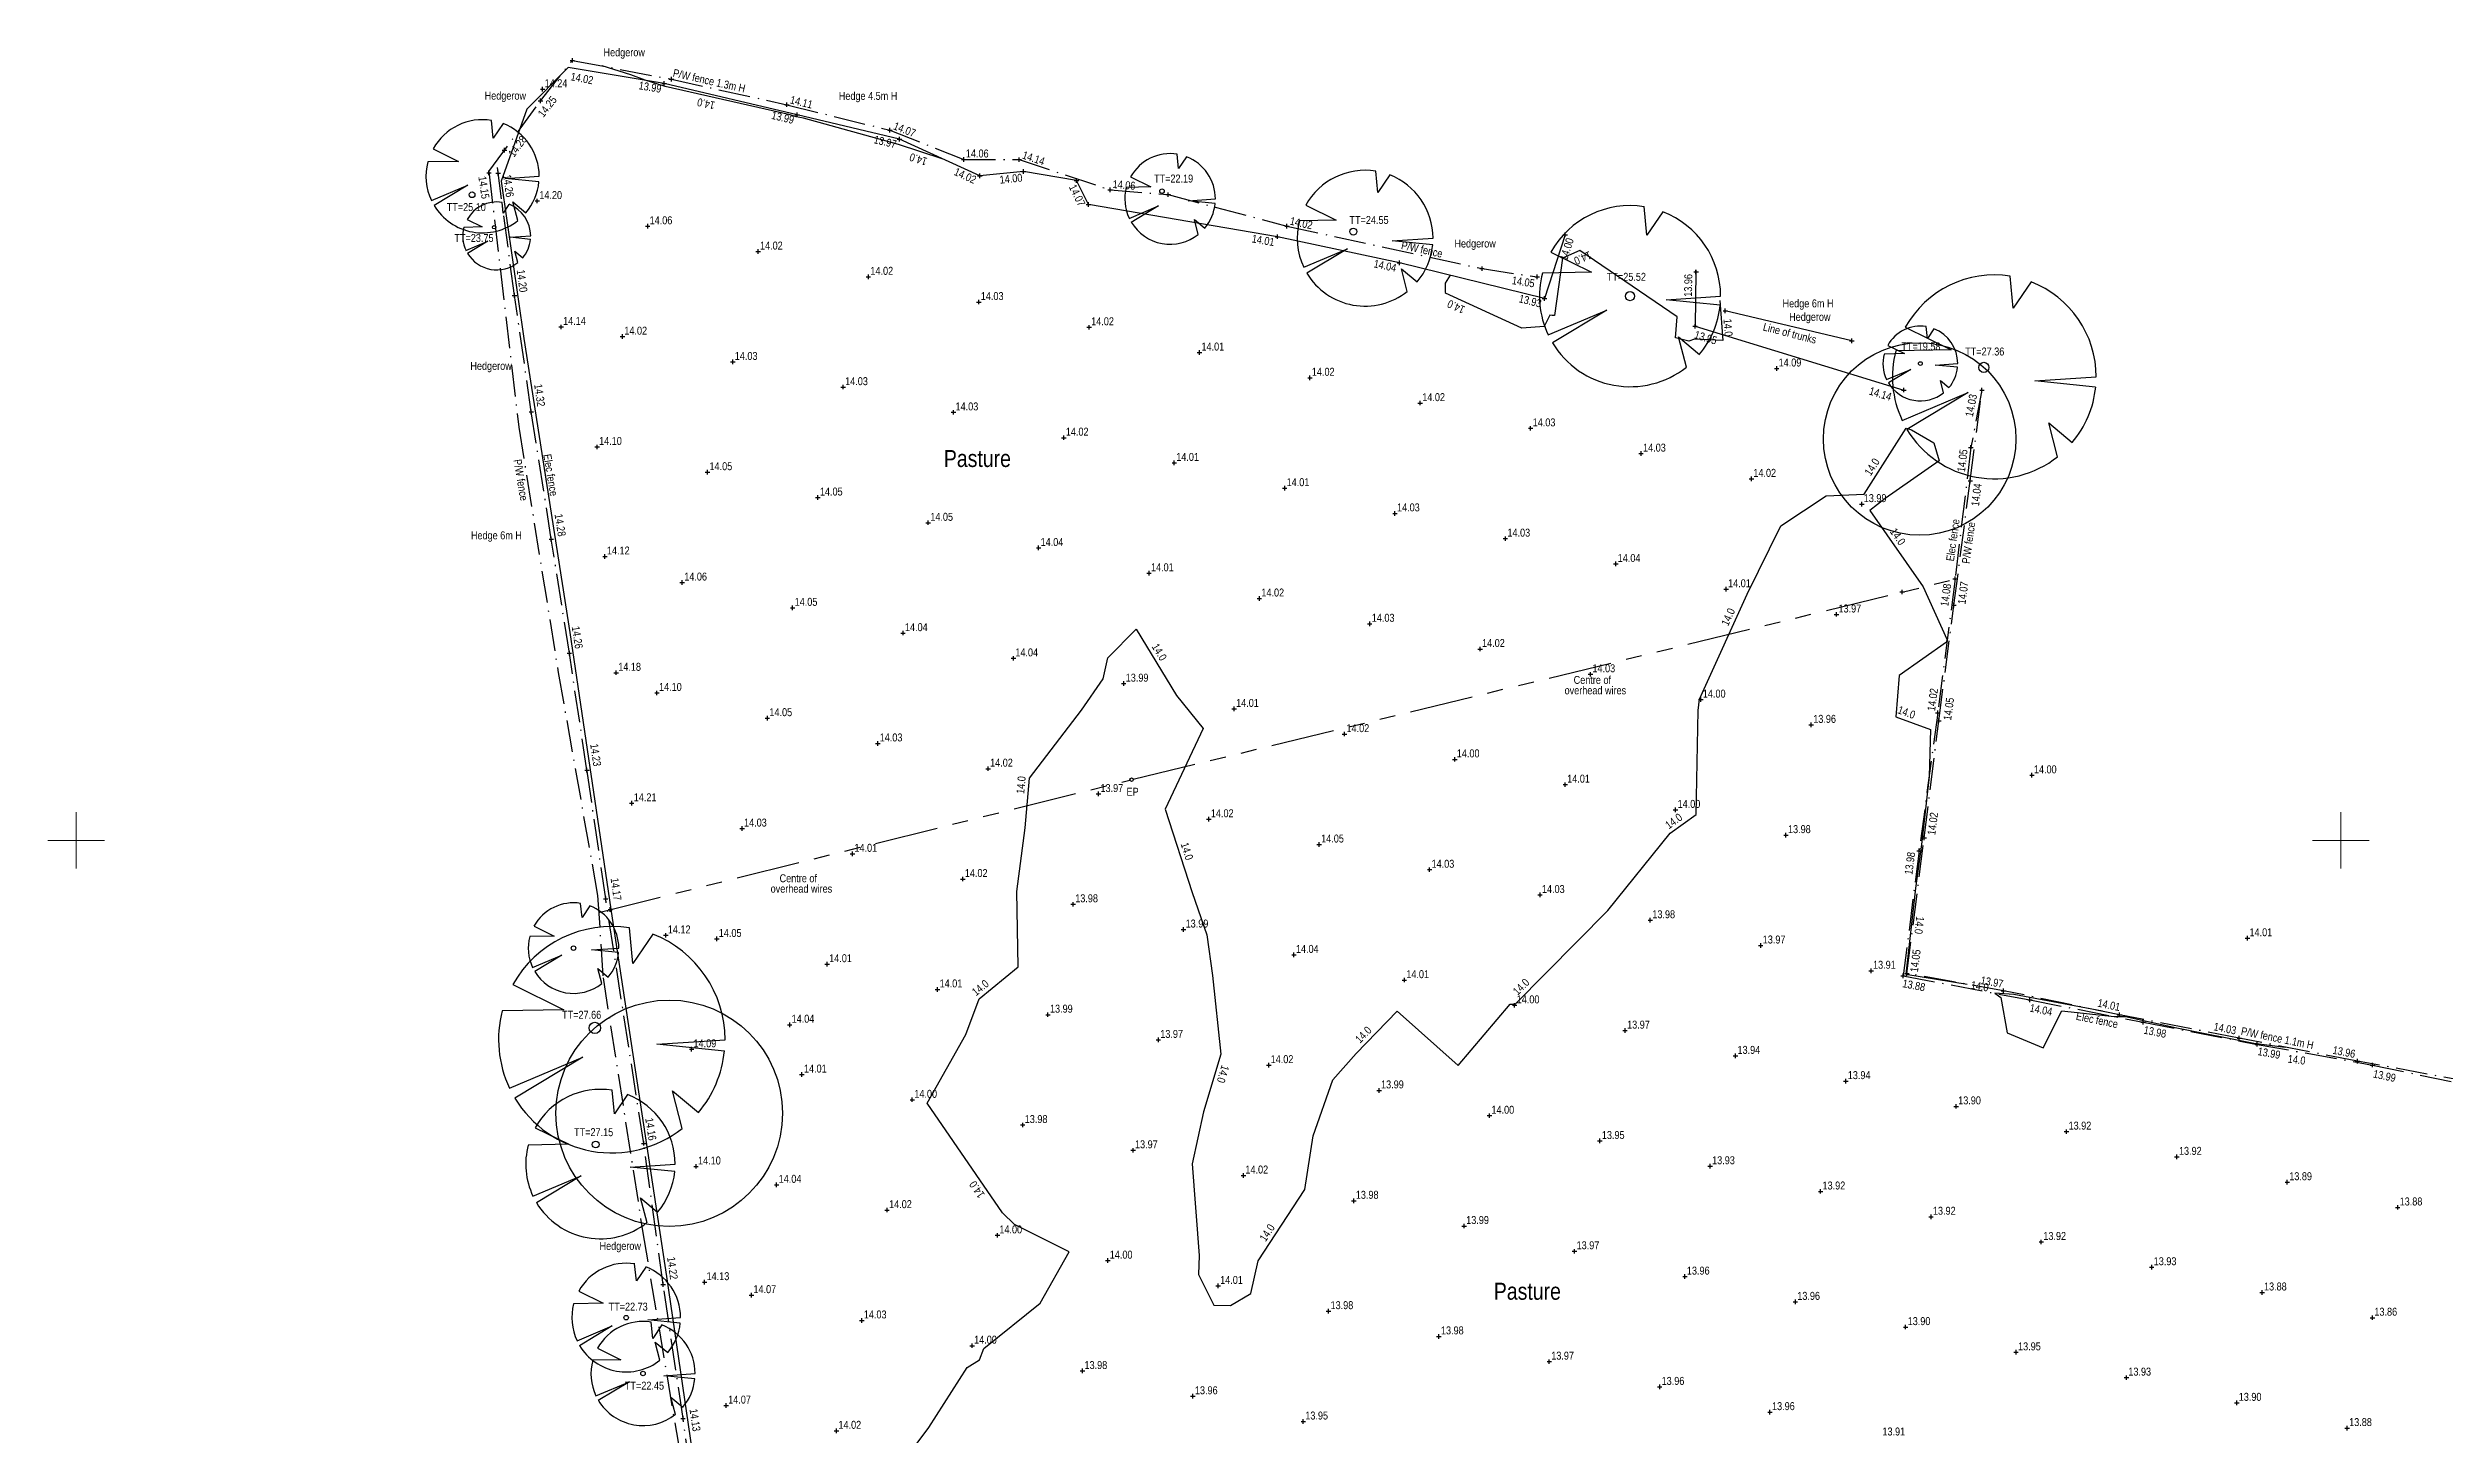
# Model space of a CAD drawing. Extents: x 452260 to 454003, y 451265 to 453203.
# Drawn here: x 452797.5 to 453009.1, y 452947.6 to 453070 of the extents above; entities that cross this region are included whole.
import ezdxf
from ezdxf.enums import TextEntityAlignment as Align

# ---------------------------------------------------------------- set-up
doc = ezdxf.new("R2010")
doc.units = 0
doc.header["$LTSCALE"] = 0.7
doc.header["$MEASUREMENT"] = 0
doc.header["$PDMODE"] = 2
doc.header["$PDSIZE"] = 0.2
doc.linetypes.add('Dash-Dot', pattern=[6, 4, -1, 0, -1])
doc.linetypes.add('Phantom Double', pattern=[18, 8, -2, 2, -2, 2, -2])
for name, color, linetype, lineweight in [('Default', 42, 'Continuous', 25), ('FFS_Tree Top Levels', 94, 'Continuous', 25), ('FPS_Contours-Minor', 184, 'Continuous', 25), ('FPS_Electricty Pole', 5, 'Continuous', 25), ('FPS_Fence', 42, 'Dash-Dot', 25), ('FPS_Grid', 7, 'Continuous', 13), ('FPS_Hedge', 86, 'Continuous', 25), ('FPS_Hedge Top Level', 7, 'Continuous', 25), ('FPS_Levels', 7, 'Continuous', 25), ('FPS_Overhead Cables', 6, 'Phantom Double', 25), ('FPS_Spot Levels', 7, 'Continuous', 25), ('FPS_Text', 7, 'Continuous', 25), ('FPS_Trees', 77, 'Continuous', 25)]:
    doc.layers.add(name, color=color, linetype=linetype, lineweight=lineweight)
doc.styles.add('Default', font='ARIALN.TTF')
doc.styles.get("Standard").update_dxf_attribs({"font": 'ARIALN.TTF'})

# ---------------------------------------------------------------- blocks, each defined once
blk = doc.blocks.new('Tree1R')
at = {"layer": 'FPS_Trees', "color": 77, "linetype": 'Continuous', "lineweight": 25}
for points in [[(0.363, 0.931, 0), (0.187, 0.673, 0), (0.157, 0.987, 0)], [(-0.873, 0.486, 0), (-0.424, 0.264, 0), (-0.967, 0.254, 0)], [(-0.904, -0.429, 0), (-0.257, -0.156, 0), (-0.857, -0.517, 0)], [(0.995, -0.101, 0), (0.398, -0.041, 0), (1, -0.001, 0)], [(0.622, -0.785, 0), (0.536, -0.452, 0), (0.765, -0.645, 0)]]:
    blk.add_polyline3d(points, dxfattribs=at)
at = {"layer": 'FPS_Trees', "color": 42, "linetype": 'Continuous', "lineweight": 25}
blk.add_circle((0, -0.001), 0.05, dxfattribs=at)
at = {"layer": 'FPS_Trees', "color": 77, "linetype": 'Continuous', "lineweight": 25}
for start, end in [(80.968, 150.872), (0, 68.758), (165.198, 205.304), (319.896, 354.273), (211.031, 308.435)]:
    blk.add_arc((0, -0.001), 1, start, end, dxfattribs=at)

msp = doc.modelspace()

# ---------------------------------------------------------------- linework, layer by layer
at = {"layer": 'Default', "ltscale": 2.857143}
msp.add_line((452956.81, 453044.12, 13.9), (452945.64, 453046.78, 13.8), dxfattribs=at)
at = {"layer": 'Default'}
for p in [(452945.64, 453046.78, 13.8), (452956.81, 453044.12, 13.9)]:
    msp.add_point(p, dxfattribs=at)
at = {"layer": 'FPS_Contours-Minor', "elevation": 14, "flags": 128}
for points in [[(452876.48, 453060.21), (452876.48, 453060.21), (452872.61, 453061.46), (452864.22, 453063.79), (452863.58, 453063.92), (452863.05, 453064.08), (452852, 453066.6), (452850.26, 453067.15), (452848.98, 453067.61), (452846.44, 453068.41)], [(452945.17, 453047.68), (452945.43, 453044.14), (452942.92, 453044.28), (452942.41, 453044.09), (452941.25, 453044.4), (452941.4, 453046.24), (452932.81, 453052.1), (452931.27, 453051.43), (452930.56, 453046.36), (452930.35, 453046.37), (452930.16, 453046.39), (452929.64, 453045.39), (452927.68, 453045.23), (452920.93, 453048.33), (452920.89, 453048.37), (452920.93, 453048.38), (452920.92, 453049.22), (452921.37, 453049.91)], [(452873.93, 452946.29), (452875.31, 452948.14), (452878.69, 452953.43), (452879.77, 452954.11), (452880.16, 452955.12), (452885.13, 452959.13), (452887.68, 452963.66), (452882.88, 452966.06), (452881.82, 452967.1), (452875.15, 452976.79), (452878.57, 452982.85), (452879.75, 452985.99), (452883.18, 452988.82), (452883.06, 452995.49), (452883.81, 453001.11), (452884.19, 453005.49), (452888.77, 453011.5), (452890.69, 453014.27), (452891.1, 453016.11), (452893.61, 453018.64), (452897.18, 453012.78), (452899.52, 453009.89), (452896.17, 453002.75), (452898.55, 452995.38), (452899.84, 452991.65), (452900.35, 452988.06), (452901.09, 452981.11), (452899.56, 452976.02), (452898.57, 452971.43), (452899.18, 452963.32), (452899.12, 452961.65), (452900.47, 452958.94), (452901.95, 452958.91), (452903.75, 452959.98), (452904.39, 452962.86), (452908.51, 452969.15), (452909.24, 452973.9), (452910.98, 452978.85), (452913.03, 452981.16), (452916.67, 452984.92), (452922.04, 452980.1), (452926.63, 452985.52), (452926.97, 452985.54), (452927.07, 452985.52), (452935.27, 452993.8), (452940.78, 453000.62), (452943.07, 453002.28), (452943.26, 453011.47), (452943.35, 453012.47), (452943.63, 453013.07), (452947.58, 453021.76), (452950.55, 453027.78), (452954.54, 453030.43), (452957.9, 453030.58), (452961.62, 453036.41), (452962.09, 453036.27), (452964.07, 453035.1), (452964.54, 453033.52), (452959.75, 453030.2), (452958.4, 453029.14), (452963.13, 453022.4), (452965.22, 453017.77), (452965.19, 453017.51), (452961, 453014.57), (452960.7, 453010.91), (452963.77, 453009.79), (452963.64, 453005.64), (452962.97, 452999.62), (452962.43, 452995.78), (452961.59, 452988.18), (452967, 452987.29)], [(452978.96, 452984.91), (452971.14, 452986.39), (452969.45, 452986.49), (452969.97, 452986.11), (452970.55, 452983.01), (452973.73, 452981.66), (452975.36, 452984.93), (452980, 452984.44), (452980.98, 452984.43), (452985.51, 452983.44), (452992.31, 452982.08), (452995.1, 452981.73)]]:
    msp.add_lwpolyline(points, dxfattribs=at)
at = {"layer": 'FPS_Electricty Pole'}
msp.add_circle((452893.21, 453005.36, 13.79), 0.15, dxfattribs=at)
at = {"layer": 'FPS_Fence'}
for p, q in [((452841.01, 453065.32, 14.25), (452843.82, 453068.9, 14.02)), ((452843.82, 453068.9, 14.02), (452852.57, 453067.24, 13.95)), ((452852.57, 453067.24, 13.95), (452862.77, 453064.98, 14.11)), ((452836.44, 453059.07, 14.3), (452841.01, 453065.32, 14.25)), ((452862.77, 453064.98, 14.11), (452871.87, 453062.73, 14.07)), ((452871.87, 453062.73, 14.07), (452878.4, 453060.15, 14.06)), ((452838.71, 453048.13, 14.2), (452837.12, 453059.99, 14.27)), ((452878.4, 453060.15, 14.06), (452883.27, 453060.13, 14.14)), ((452883.27, 453060.13, 14.14), (452891.32, 453057.47, 14.06)), ((452836.44, 453059.07, 14.19), (452839.09, 453036.5, 6.53)), ((452891.32, 453057.47, 14.06), (452896.44, 453057.04, 14.18)), ((452896.44, 453057.04, 14.18), (452906.93, 453054.26, 14.02)), ((452906.93, 453054.26, 14.02), (452924.16, 453050.5, 14.12)), ((452924.16, 453050.5, 14.12), (452929.02, 453049.77, 14.05)), ((452840.19, 453037.86, 14.32), (452838.71, 453048.13, 14.2)), ((452967.28, 453031.75, 14.04), (452968.31, 453039.78, 14.03)), ((452968.31, 453039.78, 14.03), (452967.33, 453034.71, 14.05)), ((452839.09, 453036.5, 6.53), (452842.57, 453014.82, 5.65)), ((452841.96, 453026.6, 14.28), (452840.19, 453037.86, 14.32)), ((452967.33, 453034.71, 14.05), (452965.94, 453023.1, 14.08)), ((452965.83, 453020.78, 14.07), (452967.28, 453031.75, 14.04)), ((452843.55, 453016.52, 14.26), (452841.96, 453026.6, 14.28)), ((452965.94, 453023.1, 14.08), (452964.4, 453011.26, 14.02)), ((452964.51, 453010.57, 14.05), (452965.83, 453020.78, 14.07)), ((452845.11, 453006.2, 14.23), (452843.55, 453016.52, 14.26)), ((452842.57, 453014.82, 5.65), (452846.05, 452995.13, 6.61)), ((452964.4, 453011.26, 14.02), (452962.76, 452999.08, 13.98)), ((452963.2, 453000.21, 14.02), (452964.51, 453010.57, 14.05)), ((452846.76, 452994.84, 14.17), (452845.11, 453006.2, 14.23)), ((452961.69, 452988.24, 14.05), (452963.2, 453000.21, 14.02)), ((452962.76, 452999.08, 13.98), (452961.36, 452988.03, 13.88)), ((452846.05, 452995.13, 6.61), (452846.53, 452987.85, 0.96)), ((452850.12, 452973.23, 14.16), (452846.76, 452994.84, 14.17)), ((452846.53, 452987.85, 0.96), (452850.02, 452965.52)), ((452961.36, 452988.03, 13.88), (452972.55, 452985.9, 14.04)), ((452970.21, 452986.72, 13.97), (452961.69, 452988.24, 14.05)), ((452980.46, 452984.59, 14.01), (452970.21, 452986.72, 13.97)), ((452972.55, 452985.9, 14.04), (452982.54, 452983.94, 13.98)), ((452991.04, 452982.52, 14.03), (452980.46, 452984.59, 14.01)), ((452982.54, 452983.94, 13.98), (452992.63, 452981.98, 13.99)), ((453001.47, 452980.5, 13.96), (452991.04, 452982.52, 14.03)), ((452992.63, 452981.98, 13.99), (453002.81, 452980.15, 13.99)), ((453011.87, 452978.57, 13.89), (453001.47, 452980.5, 13.96)), ((453002.81, 452980.15, 13.99), (453011.98, 452978.22, 13.87)), ((452851.83, 452960.77, 14.22), (452850.12, 452973.23, 14.16)), ((452850.02, 452965.52), (452853.92, 452942.24, 5)), ((452853.59, 452948.94, 14.13), (452851.83, 452960.77, 14.22)), ((452855.47, 452935.85, 14.34), (452853.59, 452948.94, 14.13))]:
    msp.add_line(p, q, dxfattribs=at)
for p in [(452843.82, 453068.9, 14.02), (452852.57, 453067.24, 13.95), (452841.01, 453065.32, 14.25), (452862.77, 453064.98, 14.11), (452871.87, 453062.73, 14.07), (452837.83, 453060.97, 14.28), (452878.4, 453060.15, 14.06), (452883.27, 453060.13, 14.14), (452836.45, 453058.95, 14.15), (452837.26, 453058.93, 14.26), (452891.32, 453057.47, 14.06), (452896.44, 453057.04, 14.18), (452906.93, 453054.26, 14.02), (452924.16, 453050.5, 14.12), (452929.02, 453049.77, 14.05), (452838.71, 453048.13, 14.2), (452968.31, 453039.78, 14.03), (452840.19, 453037.86, 14.32), (452967.33, 453034.71, 14.05), (452967.28, 453031.75, 14.04), (452841.96, 453026.6, 14.28), (452965.94, 453023.1, 14.08), (452965.83, 453020.78, 14.07), (452843.55, 453016.52, 14.26), (452964.4, 453011.26, 14.02), (452964.51, 453010.57, 14.05), (452845.11, 453006.2, 14.23), (452963.2, 453000.21, 14.02), (452962.76, 452999.08, 13.98), (452846.76, 452994.84, 14.17), (452961.36, 452988.03, 13.88), (452961.69, 452988.24, 14.05), (452970.21, 452986.72, 13.97), (452972.55, 452985.9, 14.04), (452980.46, 452984.59, 14.01), (452982.54, 452983.94, 13.98), (452991.04, 452982.52, 14.03), (452992.63, 452981.98, 13.99), (453001.47, 452980.5, 13.96), (453002.81, 452980.15, 13.99), (452850.12, 452973.23, 14.16), (452851.83, 452960.77, 14.22), (452853.59, 452948.94, 14.13)]:
    msp.add_point(p, dxfattribs=at)
at = {"layer": 'FPS_Grid'}
for p, q in [((452800, 452997.5), (452800, 453002.5)), ((453000, 452997.5), (453000, 453002.5)), ((452797.5, 453000), (452802.5, 453000)), ((452997.5, 453000), (453002.5, 453000))]:
    msp.add_line(p, q, dxfattribs=at)
at = {"layer": 'FPS_Hedge'}
for p, q in [((452843.44, 453068.28, 14.05), (452839.79, 453064.58, 14.28)), ((452851.93, 453066.87, 13.99), (452843.44, 453068.28, 14.05)), ((452863.67, 453064.09, 13.99), (452851.93, 453066.87, 13.99)), ((452839.79, 453064.58, 14.28), (452837.54, 453058.22, 14.21)), ((452872.71, 453061.94, 13.97), (452863.67, 453064.09, 13.99)), ((452879.8, 453058.7, 14.02), (452872.71, 453061.94, 13.97)), ((452883.67, 453059.09, 14), (452879.8, 453058.7, 14.02)), ((452888.35, 453058.28, 14.06), (452883.67, 453059.09, 14)), ((452889.4, 453056.16, 14.07), (452888.35, 453058.28, 14.06)), ((452906.08, 453053.32, 14.01), (452889.4, 453056.16, 14.07)), ((452916.86, 453051.02, 14.04), (452906.08, 453053.32, 14.01)), ((452931.5, 453053.5, 14), (452929.68, 453047.86, 13.93)), ((452929.68, 453047.86, 13.93), (452916.86, 453051.02, 14.04)), ((452943.05, 453050.21, 13.96), (452942.97, 453045.41, 13.95)), ((452943.07, 453050.21, 13.97), (452943.05, 453050.21, 13.96)), ((452942.97, 453045.41, 13.95), (452961.41, 453039.78, 14.14))]:
    msp.add_line(p, q, dxfattribs=at)
at = {"layer": 'FPS_Hedge', "elevation": 14.21, "flags": 128}
msp.add_lwpolyline([(452837.54, 453058.22), (452839.54, 453044.32), (452843.59, 453018.37), (452847.32, 452993.13), (452852.13, 452961.46), (452855.63, 452937.53), (452856.88, 452922.65), (452859.12, 452892.87), (452861.43, 452863.45), (452864.13, 452842.03), (452866.91, 452820.85), (452871.71, 452787.03)], dxfattribs=at)
at = {"layer": 'FPS_Hedge'}
for p in [(452851.93, 453066.87, 13.99), (452863.67, 453064.09, 13.99), (452872.71, 453061.94, 13.97), (452883.67, 453059.09, 14), (452879.8, 453058.7, 14.02), (452888.35, 453058.28, 14.06), (452889.4, 453056.16, 14.07), (452906.08, 453053.32, 14.01), (452931.5, 453053.5, 14), (452916.86, 453051.02, 14.04), (452943.05, 453050.21, 13.96), (452943.07, 453050.21, 13.97), (452929.68, 453047.86, 13.93), (452942.97, 453045.41, 13.95), (452961.41, 453039.78, 14.14)]:
    msp.add_point(p, dxfattribs=at)
at = {"layer": 'FPS_Overhead Cables'}
for p, q in [((452893.36, 453005.39, 13.79), (452966.14, 453023.12, 13.96)), ((452846.15, 452993.63, 14.11), (452893.06, 453005.32, 13.79))]:
    msp.add_line(p, q, dxfattribs=at)
for p in [(452961.27, 453021.94, 13.95), (452847.17, 452993.89, 14.1)]:
    msp.add_point(p, dxfattribs=at)
at = {"layer": 'FPS_Spot Levels'}
for p in [(452841.19, 453066.35, 14.24), (452840.72, 453056.48, 14.2), (452850.47, 453054.25, 14.06), (452860.22, 453052.02, 14.02), (452869.96, 453049.78, 14.02), (452879.71, 453047.55, 14.03), (452842.83, 453045.35, 14.14), (452848.24, 453044.5, 14.02), (452889.46, 453045.32, 14.02), (452857.99, 453042.27, 14.03), (452899.21, 453043.09, 14.01), (452867.73, 453040.04, 14.03), (452908.96, 453040.86, 14.02), (452950.18, 453041.68, 14.09), (452918.7, 453038.63, 14.02), (452877.48, 453037.81, 14.03), (452928.45, 453036.4, 14.03), (452846.01, 453034.75, 14.1), (452887.23, 453035.57, 14.02), (452938.2, 453034.17, 14.03), (452855.75, 453032.52, 14.05), (452896.98, 453033.34, 14.01), (452947.95, 453031.94, 14.02), (452865.5, 453030.29, 14.05), (452906.73, 453031.11, 14.01), (452957.7, 453029.7, 13.99), (452875.25, 453028.06, 14.05), (452916.47, 453028.88, 14.03), (452885, 453025.83, 14.04), (452926.22, 453026.65, 14.03), (452846.7, 453025.07, 14.12), (452894.75, 453023.6, 14.01), (452935.97, 453024.42, 14.04), (452853.52, 453022.77, 14.06), (452904.49, 453021.36, 14.02), (452945.72, 453022.19, 14.01), (452863.27, 453020.54, 14.05), (452914.24, 453019.13, 14.03), (452955.46, 453019.96, 13.97), (452873.02, 453018.31, 14.04), (452923.99, 453016.9, 14.02), (452847.69, 453014.81, 14.18), (452882.77, 453016.08, 14.04), (452933.74, 453014.67, 14.03), (452851.29, 453013.02, 14.1), (452892.51, 453013.85, 13.99), (452861.04, 453010.79, 14.05), (452902.26, 453011.62, 14.01), (452943.49, 453012.44, 14), (452870.79, 453008.56, 14.03), (452912.01, 453009.39, 14.02), (452953.23, 453010.21, 13.96), (452880.54, 453006.33, 14.02), (452921.76, 453007.15, 14), (452890.28, 453004.1, 13.97), (452931.51, 453004.92, 14.01), (452972.73, 453005.75, 14), (452849.06, 453003.28, 14.21), (452941.25, 453002.69, 14), (452858.81, 453001.05, 14.03), (452900.03, 453001.87, 14.02), (452951, 453000.46, 13.98), (452868.56, 452998.81, 14.01), (452909.78, 452999.64, 14.05), (452878.3, 452996.58, 14.02), (452919.53, 452997.41, 14.03), (452888.05, 452994.35, 13.98), (452929.28, 452995.18, 14.03), (452852.08, 452991.61, 14.12), (452897.8, 452992.12, 13.99), (452939.02, 452992.94, 13.98), (452991.77, 452991.36, 14.01), (452856.58, 452991.3, 14.05), (452907.55, 452989.89, 14.04), (452948.77, 452990.71, 13.97), (452866.33, 452989.07, 14.01), (452917.3, 452987.66, 14.01), (452958.52, 452988.48, 13.91), (452876.07, 452986.83, 14.01), (452927.04, 452985.43, 14), (452863.01, 452983.71, 14.04), (452885.82, 452984.6, 13.99), (452936.79, 452983.2, 13.97), (452854.35, 452981.55, 14.09), (452895.57, 452982.37, 13.97), (452946.54, 452980.96, 13.94), (452864.09, 452979.32, 14.01), (452905.32, 452980.14, 14.02), (452956.29, 452978.73, 13.94), (452873.84, 452977.09, 14), (452915.07, 452977.91, 13.99), (452883.59, 452974.86, 13.98), (452924.81, 452975.68, 14), (452966.04, 452976.5, 13.9), (452893.34, 452972.62, 13.97), (452934.56, 452973.45, 13.95), (452975.78, 452974.27, 13.92), (452854.74, 452971.2, 14.1), (452903.09, 452970.39, 14.02), (452944.31, 452971.22, 13.93), (452985.53, 452972.04, 13.92), (452861.86, 452969.57, 14.04), (452912.83, 452968.16, 13.98), (452954.06, 452968.99, 13.92), (452995.28, 452969.81, 13.89), (452871.61, 452967.34, 14.02), (452963.81, 452966.75, 13.92), (453005.03, 452967.58, 13.88), (452881.36, 452965.11, 14), (452922.58, 452965.93, 13.99), (452973.55, 452964.52, 13.92), (452891.11, 452962.88, 14), (452932.33, 452963.7, 13.97), (452983.3, 452962.29, 13.93), (452855.5, 452960.97, 14.13), (452859.63, 452959.82, 14.07), (452900.86, 452960.65, 14.01), (452942.08, 452961.47, 13.96), (452993.05, 452960.06, 13.88), (452869.38, 452957.59, 14.03), (452910.6, 452958.41, 13.98), (452951.83, 452959.24, 13.96), (453002.8, 452957.83, 13.86), (452920.35, 452956.18, 13.98), (452961.57, 452957.01, 13.9), (452879.13, 452955.36, 14), (452930.1, 452953.95, 13.97), (452971.32, 452954.78, 13.95), (452888.88, 452953.13, 13.98), (452939.85, 452951.72, 13.96), (452981.07, 452952.54, 13.93), (452857.4, 452950.07, 14.07), (452898.62, 452950.9, 13.96), (452949.59, 452949.49, 13.96), (452990.82, 452950.31, 13.9), (452867.15, 452947.84, 14.02), (452908.37, 452948.67, 13.95), (453000.57, 452948.08, 13.88)]:
    msp.add_point(p, dxfattribs=at)
at = {"layer": 'FPS_Trees', "color": 77, "linetype": 'Continuous', "lineweight": 25}
for points in [[(452837.7, 453063.32, 0), (452836.82, 453062.03, 0), (452836.67, 453063.6, 0)], [(452831.52, 453061.09, 0), (452833.77, 453059.98, 0), (452831.05, 453059.93, 0)], [(452898.06, 453060.38, 14.15), (452897.36, 453059.35, 14.15), (452897.24, 453060.61, 14.15)], [(452831.37, 453056.52, 0), (452834.6, 453057.88, 0), (452831.6, 453056.08, 0)], [(452840.86, 453058.16, 0), (452837.88, 453058.46, 0), (452840.89, 453058.66, 0)], [(452893.12, 453058.6, 14.15), (452894.91, 453057.72, 14.15), (452892.74, 453057.68, 14.15)], [(452916.01, 453058.78, 14.07), (452914.95, 453057.24, 14.07), (452914.77, 453059.12, 14.07)], [(452838.22, 453056.18, 0), (452837.7, 453055.41, 0), (452837.61, 453056.35, 0)], [(452839, 453054.74, 0), (452838.57, 453056.4, 0), (452839.71, 453055.44, 0)], [(452892.99, 453054.94, 14.15), (452895.58, 453056.04, 14.15), (452893.18, 453054.59, 14.15)], [(452900.59, 453056.26, 14.15), (452898.2, 453056.5, 14.15), (452900.61, 453056.66, 14.15)], [(452908.59, 453056.11, 14.07), (452911.29, 453054.78, 14.07), (452908.03, 453054.72, 14.07)], [(452834.52, 453054.85, 0), (452835.86, 453054.18, 0), (452834.23, 453054.15, 0)], [(452840.12, 453053.09, 0), (452838.33, 453053.27, 0), (452840.14, 453053.39, 0)], [(452899.1, 453053.52, 14.15), (452898.75, 453054.85, 14.15), (452899.67, 453054.08, 14.15)], [(452919.8, 453052.59, 14.07), (452916.22, 453052.95, 14.07), (452919.83, 453053.19, 14.07)], [(452834.42, 453052.1, 0), (452836.36, 453052.92, 0), (452834.56, 453051.84, 0)], [(452839, 453051.04, 0), (452838.74, 453052.04, 0), (452839.43, 453051.46, 0)], [(452908.41, 453050.62, 14.07), (452912.29, 453052.26, 14.07), (452908.69, 453050.1, 14.07)], [(452917.56, 453048.49, 14.07), (452917.05, 453050.49, 14.07), (452918.42, 453049.33, 14.07)], [(452972.66, 453049.33, 13.92), (452971.08, 453047.01, 13.92), (452970.81, 453049.83, 13.92)], [(452961.54, 453045.32, 13.92), (452965.58, 453043.33, 13.92), (452960.69, 453043.24, 13.92)], [(452978.35, 453040.04, 13.92), (452972.98, 453040.58, 13.92), (452978.4, 453040.94, 13.92)], [(452961.26, 453037.09, 13.92), (452967.08, 453039.55, 13.92), (452961.68, 453036.3, 13.92)], [(452974.99, 453033.88, 13.92), (452974.22, 453036.88, 13.92), (452976.28, 453035.14, 13.92)], [(452845.37, 452994.21, 0), (452844.67, 452993.17, 0), (452844.55, 452994.43, 0)], [(452840.43, 452992.43, 0), (452842.22, 452991.54, 0), (452840.05, 452991.5, 0)], [(452850.93, 452991.71, 14.08), (452849.17, 452989.13, 14.08), (452848.87, 452992.27, 14.08)], [(452840.3, 452988.77, 0), (452842.89, 452989.86, 0), (452840.49, 452988.41, 0)], [(452847.9, 452990.08, 0), (452845.51, 452990.32, 0), (452847.92, 452990.48, 0)], [(452846.41, 452987.34, 0), (452846.06, 452988.67, 0), (452846.98, 452987.9, 0)], [(452838.57, 452987.26, 14.08), (452843.06, 452985.04, 14.08), (452837.63, 452984.94, 14.08)], [(452857.25, 452981.39, 14.08), (452851.28, 452981.99, 14.08), (452857.3, 452982.39, 14.08)], [(452838.26, 452978.11, 14.08), (452844.73, 452980.84, 14.08), (452838.73, 452977.23, 14.08)], [(452848.7, 452977.55, 14.1), (452847.53, 452975.85, 14.1), (452847.34, 452977.92, 14.1)], [(452853.52, 452974.55, 14.08), (452852.66, 452977.88, 14.08), (452854.95, 452975.95, 14.08)], [(452840.54, 452974.61, 14.1), (452843.5, 452973.15, 14.1), (452839.92, 452973.08, 14.1)], [(452852.87, 452970.74, 14.1), (452848.93, 452971.13, 14.1), (452852.9, 452971.4, 14.1)], [(452840.33, 452968.57, 14.1), (452844.6, 452970.37, 14.1), (452840.64, 452967.99, 14.1)], [(452850.41, 452966.22, 14.1), (452849.84, 452968.42, 14.1), (452851.35, 452967.15, 14.1)], [(452850.31, 452962.31, 14.34), (452849.47, 452961.08, 14.34), (452849.32, 452962.58, 14.34)], [(452844.38, 452960.18, 14.34), (452846.53, 452959.11, 14.34), (452843.93, 452959.07, 14.34)], [(452853.34, 452957.36, 14.34), (452850.48, 452957.65, 14.34), (452853.37, 452957.84, 14.34)], [(452844.23, 452955.79, 14.34), (452847.33, 452957.1, 14.34), (452844.45, 452955.36, 14.34)], [(452851.73, 452957.19, 0), (452850.92, 452956, 0), (452850.78, 452957.44, 0)], [(452851.55, 452954.08, 14.34), (452851.14, 452955.68, 14.34), (452852.24, 452954.75, 14.34)], [(452846.04, 452955.14, 0), (452848.11, 452954.12, 0), (452845.61, 452954.07, 0)], [(452845.9, 452950.93, 0), (452848.87, 452952.18, 0), (452846.11, 452950.52, 0)], [(452854.63, 452952.44, 0), (452851.89, 452952.71, 0), (452854.66, 452952.9, 0)], [(452852.92, 452949.29, 0), (452852.52, 452950.82, 0), (452853.58, 452949.94, 0)]]:
    msp.add_polyline3d(points, dxfattribs=at)
at = {"layer": 'FPS_Trees', "color": 42, "linetype": 'Continuous', "lineweight": 25}
for centre, radius in [((452834.96, 453057.03), 0.25), ((452895.89, 453057.35, 14.15), 0.2), ((452836.91, 453054.16), 0.15), ((452912.79, 453053.77, 14.07), 0.3), ((452968.48, 453041.78, 13.92), 0.45), ((452843.92, 452990.48), 0.2), ((452845.8, 452983.43, 14.08), 0.5), ((452845.88, 452973.13, 14.1), 0.3), ((452848.57, 452957.84, 14.34), 0.2), ((452850.06, 452952.9), 0.2)]:
    msp.add_circle(centre, radius, dxfattribs=at)
at = {"layer": 'FPS_Trees'}
for centre, radius in [((452962.81, 453035.45, 13.94), 8.5), ((452852.37, 452975.89, 14.08), 10)]:
    msp.add_circle(centre, radius, dxfattribs=at)
at = {"layer": 'FPS_Trees', "color": 77, "linetype": 'Continuous', "lineweight": 25}
for centre, radius, start, end in [((452835.89, 453058.66), 5, 80.968, 150.872), ((452835.89, 453058.66), 5, 0, 68.758), ((452835.89, 453058.66), 5, 165.198, 205.304), ((452896.61, 453056.66, 14.15), 4, 80.968, 150.872), ((452896.61, 453056.66, 14.15), 4, 0, 68.758), ((452835.89, 453058.66), 5, 319.896, 354.273), ((452896.61, 453056.66, 14.15), 4, 165.198, 205.304), ((452913.83, 453053.19, 14.07), 6, 80.968, 150.872), ((452913.83, 453053.19, 14.07), 6, 0, 68.758), ((452835.89, 453058.66), 5, 211.031, 308.435), ((452837.14, 453053.39), 3, 80.968, 150.872), ((452837.14, 453053.39), 3, 0, 68.758), ((452896.61, 453056.66, 14.15), 4, 319.896, 354.273), ((452837.14, 453053.39), 3, 165.198, 205.304), ((452837.14, 453053.39), 3, 319.896, 354.273), ((452896.61, 453056.66, 14.15), 4, 211.031, 308.435), ((452913.83, 453053.19, 14.07), 6, 165.198, 205.304), ((452837.14, 453053.39), 3, 211.031, 308.435), ((452913.83, 453053.19, 14.07), 6, 319.896, 354.273), ((452913.83, 453053.19, 14.07), 6, 211.031, 308.435), ((452969.4, 453040.94, 13.92), 9, 80.968, 150.872), ((452969.4, 453040.94, 13.92), 9, 0, 68.758), ((452969.4, 453040.94, 13.92), 9, 165.198, 205.304), ((452969.4, 453040.94, 13.92), 9, 319.896, 354.273), ((452969.4, 453040.94, 13.92), 9, 211.031, 308.435), ((452843.92, 452990.48), 4, 80.968, 150.872), ((452843.92, 452990.48), 4, 0, 68.758), ((452847.3, 452982.39, 14.08), 10, 80.968, 150.872), ((452847.3, 452982.39, 14.08), 10, 0, 68.758), ((452843.92, 452990.48), 4, 165.198, 205.304), ((452843.92, 452990.48), 4, 319.896, 354.273), ((452843.92, 452990.48), 4, 211.031, 308.435), ((452847.3, 452982.39, 14.08), 10, 165.198, 205.304), ((452847.3, 452982.39, 14.08), 10, 319.896, 354.273), ((452847.3, 452982.39, 14.08), 10, 211.031, 308.435), ((452846.3, 452971.4, 14.1), 6.6, 80.968, 150.872), ((452846.3, 452971.4, 14.1), 6.6, 0, 68.758), ((452846.3, 452971.4, 14.1), 6.6, 165.198, 205.304), ((452846.3, 452971.4, 14.1), 6.6, 319.896, 354.273), ((452846.3, 452971.4, 14.1), 6.6, 211.031, 308.435), ((452848.57, 452957.84, 14.34), 4.8, 80.968, 150.872), ((452848.57, 452957.84, 14.34), 4.8, 0, 68.758), ((452848.57, 452957.84, 14.34), 4.8, 165.198, 205.304), ((452850.06, 452952.9), 4.6, 80.968, 150.872), ((452850.06, 452952.9), 4.6, 0, 68.758), ((452848.57, 452957.84, 14.34), 4.8, 319.896, 354.273), ((452848.57, 452957.84, 14.34), 4.8, 211.031, 308.435), ((452850.06, 452952.9), 4.6, 165.198, 205.304), ((452850.06, 452952.9), 4.6, 319.896, 354.273), ((452850.06, 452952.9), 4.6, 211.031, 308.435)]:
    msp.add_arc(centre, radius, start, end, dxfattribs=at)

# ---------------------------------------------------------------- block references
at = {"layer": 'FPS_Trees'}
for p, xscale, yscale, zscale in [((452937.23, 453048.08, 14.03), 8, 8, 8), ((452962.87, 453042.12, 14.02), 3.3, 3.3, 3.3)]:
    msp.add_blockref('Tree1R', p, dxfattribs=dict(at, xscale=xscale, yscale=yscale, zscale=zscale))

# ---------------------------------------------------------------- texts
at = {"layer": 'FFS_Tree Top Levels', "style": 'Default'}
for s, p in [('TT=22.19', (452895.19, 453058.11)), ('TT=25.10', (452832.72, 453055.59)), ('TT=24.55', (452912.45, 453054.45)), ('TT=23.75', (452833.4, 453052.86)), ('TT=25.52', (452935.18, 453049.43)), ('TT=19.58', (452961.19, 453043.28)), ('TT=27.36', (452966.83, 453042.83)), ('TT=27.66', (452842.91, 452984.24)), ('TT=27.15', (452843.97, 452973.87)), ('TT=22.73', (452847.02, 452958.46)), ('TT=22.45', (452848.46, 452951.48))]:
    msp.add_text(s, height=0.7, dxfattribs=at).set_placement(p)
at = {"layer": 'FPS_Contours-Minor', "style": 'Default'}
for rotation, p in [(167.1543, (452855.7, 453065.4, 14)), (162.1577, (452874.48, 453060.49, 14)), (203.4854, (452932.92, 453051.76, 14)), (155.3595, (452922.01, 453047.45, 14)), (274.2602, (452945.54, 453045.27, 14)), (57.4233, (452958.9, 453032.8, 14)), (305.0798, (452960.59, 453026.63, 14)), (65.5519, (452946.21, 453019.59, 14)), (301.3723, (452895.36, 453016.45, 14)), (339.9408, (452961.53, 453010.98, 14)), (85.0743, (452883.79, 453004.86, 14)), (35.8787, (452941.29, 453001.42, 14)), (287.8757, (452897.77, 452998.93, 14)), (263.7056, (452962.43, 452992.54, 14)), (39.4695, (452880.07, 452986.71, 14)), (45.2759, (452927.86, 452986.82, 14)), (45.9486, (452913.93, 452982.59, 14)), (253.2983, (452900.95, 452979.45, 14)), (124.5148, (452879.84, 452969.35, 14)), (56.7334, (452905.47, 452965.15, 14))]:
    msp.add_text('14.0', height=0.7, rotation=rotation, dxfattribs=at).set_placement(p, align=Align.CENTER)
for rotation, p in [(350.6786, (452967.35, 452987.24, 14)), (352.7858, (452995.33, 452980.72, 14))]:
    msp.add_text('14.0', height=0.7, rotation=rotation, dxfattribs=at).set_placement(p, align=Align.MIDDLE_LEFT)
at = {"layer": 'FPS_Hedge Top Level'}
for s, p in [('Hedge 4.5m H', (452867.35, 453065.41)), ('Hedge 6m H', (452950.7, 453047.08)), ('Hedge 6m H', (452834.86, 453026.59))]:
    msp.add_text(s, height=0.7, dxfattribs=at).set_placement(p)
at = {"layer": 'FPS_Levels'}
for s, rotation, p in [('14.02', -10.7271, (452843.62, 453067.15)), ('14.25', 51.9728, (452841.26, 453063.81)), ('14.11', -13.8701, (452862.99, 453065.11)), ('14.28', 53.817, (452838.66, 453060.29)), ('14.07', -21.5815, (452872.1, 453062.83)), ('14.06', -0.2939, (452878.57, 453060.33)), ('14.14', -18.217, (452883.49, 453060.24)), ('14.15', -81.2689, (452835.51, 453058.61)), ('14.06', -4.8118, (452891.51, 453057.63)), ('14.02', -12.3085, (452907.14, 453054.4)), ('14.05', -8.5954, (452926.76, 453049.14)), ('13.95', -16.9795, (452942.85, 453044.37)), ('14.14', -16.9795, (452958.28, 453039.4)), ('14.05', 82.7978, (452962.65, 452988.32)), ('13.88', -10.8045, (452961.25, 452987.04)), ('14.04', -11.087, (452972.48, 452984.88)), ('13.98', -11.0279, (452982.55, 452982.93)), ('13.99', -10.1459, (452992.62, 452981.04)), ('13.99', -11.911, (453002.81, 452979.06))]:
    msp.add_text(s, height=0.7, rotation=rotation, dxfattribs=at).set_placement(p)
for s, rotation, p in [('13.99', -9.4229, (452851.73, 453066.72)), ('13.99', -13.3316, (452863.46, 453063.96)), ('13.97', -13.3765, (452872.5, 453061.81)), ('14.02', -24.5626, (452879.57, 453058.61)), ('14.26', -82.3518, (452838.66, 453056.87)), ('14.00', 5.7867, (452883.52, 453058.9)), ('14.07', -63.7492, (452889.16, 453056.23)), ('14.01', -9.6494, (452905.88, 453053.18)), ('14.00', 72.107, (452931.61, 453053.28)), ('14.04', -12.0196, (452916.65, 453050.89)), ('14.20', -82.3518, (452839.86, 453048.47)), ('13.96', 89.094, (452942.03, 453050.03)), ('13.93', -13.8353, (452929.47, 453047.74)), ('14.32', -81.7989, (452841.42, 453038.37)), ('14.03', 79.0551, (452967.2, 453039.47)), ('14.05', 83.1773, (452966.35, 453034.58)), ('14.04', 83.1773, (452967.59, 453031.56)), ('14.28', -81.0386, (452843.25, 453026.91)), ('14.08', 82.5895, (452964.9, 453022.71)), ('14.07', 82.5895, (452966.42, 453022.9)), ('14.26', -81.0536, (452844.76, 453016.99)), ('14.02', 82.2987, (452963.74, 453013.47)), ('14.05', 82.2987, (452965.16, 453012.65)), ('14.23', -81.384, (452846.38, 453006.6)), ('14.02', 82.8201, (452963.74, 453002.51)), ('13.98', 82.8201, (452961.72, 452999.01)), ('14.17', -81.7824, (452848.17, 452994.74)), ('13.97', -10.1207, (452970.25, 452987.65)), ('14.01', -11.7027, (452980.58, 452985.6)), ('14.03', -11.1171, (452990.83, 452983.53)), ('13.96', -10.9554, (453001.34, 452981.46)), ('14.16', -81.1536, (452851.25, 452973.55)), ('14.22', -82.1644, (452853.15, 452961.26)), ('14.13', -81.5474, (452855.15, 452947.85))]:
    msp.add_text(s, height=0.7, rotation=rotation, dxfattribs=at).set_placement(p, align=Align.TOP_RIGHT)
at = {"layer": 'FPS_Spot Levels', "style": 'Default'}
for s, p in [('14.24', (452841.37, 453066.53, 14.24)), ('14.20', (452840.9, 453056.65, 14.2)), ('14.06', (452850.64, 453054.42, 14.06)), ('14.02', (452860.39, 453052.19, 14.02)), ('14.02', (452870.14, 453049.96, 14.02)), ('14.03', (452879.89, 453047.73, 14.03)), ('14.14', (452843, 453045.53, 14.14)), ('14.02', (452848.41, 453044.67, 14.02)), ('14.02', (452889.64, 453045.5, 14.02)), ('14.03', (452858.16, 453042.44, 14.03)), ('14.01', (452899.38, 453043.27, 14.01)), ('14.09', (452950.35, 453041.86, 14.09)), ('14.03', (452867.91, 453040.21, 14.03)), ('14.02', (452909.13, 453041.04, 14.02)), ('14.03', (452877.66, 453037.98, 14.03)), ('14.02', (452918.88, 453038.8, 14.02)), ('14.02', (452887.4, 453035.75, 14.02)), ('14.03', (452928.63, 453036.57, 14.03)), ('14.10', (452846.18, 453034.93, 14.1)), ('14.01', (452897.15, 453033.52, 14.01)), ('14.03', (452938.38, 453034.34, 14.03)), ('14.05', (452855.93, 453032.7, 14.05)), ('14.01', (452906.9, 453031.29, 14.01)), ('14.02', (452948.12, 453032.11, 14.02)), ('14.05', (452865.68, 453030.46, 14.05)), ('14.03', (452916.65, 453029.06, 14.03)), ('13.99', (452957.87, 453029.88, 13.99)), ('14.05', (452875.43, 453028.23, 14.05)), ('14.03', (452926.4, 453026.83, 14.03)), ('14.12', (452846.87, 453025.25, 14.12)), ('14.04', (452885.17, 453026, 14.04)), ('14.06', (452853.7, 453022.95, 14.06)), ('14.01', (452894.92, 453023.77, 14.01)), ('14.04', (452936.14, 453024.59, 14.04)), ('14.05', (452863.45, 453020.72, 14.05)), ('14.02', (452904.67, 453021.54, 14.02)), ('14.01', (452945.89, 453022.36, 14.01)), ('14.04', (452873.19, 453018.48, 14.04)), ('14.03', (452914.42, 453019.31, 14.03)), ('13.97', (452955.64, 453020.13, 13.97)), ('14.04', (452882.94, 453016.25, 14.04)), ('14.02', (452924.16, 453017.08, 14.02)), ('14.18', (452847.87, 453014.98, 14.18)), ('14.03', (452933.91, 453014.85, 14.03)), ('14.10', (452851.47, 453013.2, 14.1)), ('13.99', (452892.69, 453014.02, 13.99)), ('14.00', (452943.66, 453012.61, 14)), ('14.05', (452861.22, 453010.97, 14.05)), ('14.01', (452902.44, 453011.79, 14.01)), ('13.96', (452953.41, 453010.38, 13.96)), ('14.03', (452870.96, 453008.74, 14.03)), ('14.02', (452912.19, 453009.56, 14.02)), ('14.02', (452880.71, 453006.51, 14.02)), ('14.00', (452921.93, 453007.33, 14)), ('14.00', (452972.9, 453005.92, 14)), ('13.97', (452890.46, 453004.27, 13.97)), ('14.01', (452931.68, 453005.1, 14.01)), ('14.21', (452849.24, 453003.45, 14.21)), ('14.02', (452900.21, 453002.04, 14.02)), ('14.00', (452941.43, 453002.87, 14)), ('14.03', (452858.98, 453001.22, 14.03)), ('14.05', (452909.95, 452999.81, 14.05)), ('13.98', (452951.18, 453000.64, 13.98)), ('14.01', (452868.73, 452998.99, 14.01)), ('14.03', (452919.7, 452997.58, 14.03)), ('14.02', (452878.48, 452996.76, 14.02)), ('14.03', (452929.45, 452995.35, 14.03)), ('13.98', (452888.23, 452994.53, 13.98)), ('13.98', (452939.2, 452993.12, 13.98)), ('14.12', (452852.25, 452991.78, 14.12)), ('14.05', (452856.75, 452991.47, 14.05)), ('13.99', (452897.98, 452992.3, 13.99)), ('13.97', (452948.95, 452990.89, 13.97)), ('14.01', (452991.94, 452991.53, 14.01)), ('14.01', (452866.5, 452989.24, 14.01)), ('14.04', (452907.72, 452990.06, 14.04)), ('14.01', (452876.25, 452987.01, 14.01)), ('14.01', (452917.47, 452987.83, 14.01)), ('13.91', (452958.69, 452988.66, 13.91)), ('13.99', (452886, 452984.78, 13.99)), ('14.00', (452927.22, 452985.6, 14)), ('13.97', (452895.74, 452982.55, 13.97)), ('13.97', (452936.97, 452983.37, 13.97)), ('14.09', (452854.52, 452981.72, 14.09)), ('14.02', (452905.49, 452980.32, 14.02)), ('13.94', (452946.72, 452981.14, 13.94)), ('14.01', (452864.27, 452979.49, 14.01)), ('13.94', (452956.46, 452978.91, 13.94)), ('14.00', (452874.02, 452977.26, 14)), ('13.99', (452915.24, 452978.09, 13.99)), ('13.90', (452966.21, 452976.68, 13.9)), ('13.98', (452883.77, 452975.03, 13.98)), ('14.00', (452924.99, 452975.85, 14)), ('13.92', (452975.96, 452974.45, 13.92)), ('13.97', (452893.51, 452972.8, 13.97)), ('13.95', (452934.74, 452973.62, 13.95)), ('13.92', (452985.71, 452972.22, 13.92)), ('14.10', (452854.92, 452971.37, 14.1)), ('14.04', (452862.04, 452969.75, 14.04)), ('14.02', (452903.26, 452970.57, 14.02)), ('13.93', (452944.48, 452971.39, 13.93)), ('13.89', (452995.45, 452969.98, 13.89)), ('13.98', (452913.01, 452968.34, 13.98)), ('13.92', (452954.23, 452969.16, 13.92)), ('13.88', (453005.2, 452967.75, 13.88)), ('14.02', (452871.79, 452967.51, 14.02)), ('13.99', (452922.76, 452966.11, 13.99)), ('13.92', (452963.98, 452966.93, 13.92)), ('14.00', (452881.53, 452965.28, 14)), ('13.97', (452932.51, 452963.88, 13.97)), ('13.92', (452973.73, 452964.7, 13.92)), ('14.00', (452891.28, 452963.05, 14)), ('13.96', (452942.25, 452961.64, 13.96)), ('13.93', (452983.48, 452962.47, 13.93)), ('14.13', (452855.67, 452961.15, 14.13)), ('14.07', (452859.81, 452960, 14.07)), ('14.01', (452901.03, 452960.82, 14.01)), ('13.96', (452952, 452959.41, 13.96)), ('13.88', (452993.22, 452960.24, 13.88)), ('14.03', (452869.56, 452957.77, 14.03)), ('13.98', (452910.78, 452958.59, 13.98)), ('13.90', (452961.75, 452957.18, 13.9)), ('13.86', (453002.97, 452958.01, 13.86)), ('14.00', (452879.3, 452955.54, 14)), ('13.98', (452920.53, 452956.36, 13.98)), ('13.95', (452971.5, 452954.95, 13.95)), ('13.98', (452889.05, 452953.3, 13.98)), ('13.97', (452930.27, 452954.13, 13.97)), ('13.96', (452898.8, 452951.07, 13.96)), ('13.96', (452940.02, 452951.9, 13.96)), ('13.93', (452981.24, 452952.72, 13.93)), ('14.07', (452857.58, 452950.25, 14.07)), ('13.95', (452908.55, 452948.84, 13.95)), ('13.96', (452949.77, 452949.67, 13.96)), ('13.90', (452990.99, 452950.49, 13.9)), ('14.02', (452867.32, 452948.02, 14.02)), ('13.91', (452959.52, 452947.43, 13.91)), ('13.88', (453000.74, 452948.26, 13.88))]:
    msp.add_text(s, height=0.7, dxfattribs=at).set_placement(p)
at = {"layer": 'FPS_Spot Levels'}
msp.add_text('14.04', height=0.7, dxfattribs=at).set_placement((452863.18, 452983.89))
at = {"layer": 'FPS_Text'}
for s, height, p in [('Hedgerow', 0.7, (452846.57, 453069.26)), ('Hedgerow', 0.7, (452836.07, 453065.43)), ('Hedgerow', 0.7, (452921.72, 453052.37)), ('Hedgerow', 0.7, (452951.28, 453045.89)), ('Hedgerow', 0.7, (452834.81, 453041.56)), ('Pasture', 1.5, (452876.63, 453032.98)), ('overhead wires', 0.7, (452931.45, 453012.9)), ('Centre of', 0.7, (452932.25, 453013.82)), ('overhead wires', 0.7, (452861.33, 452995.38)), ('Centre of', 0.7, (452862.12, 452996.3)), ('Hedgerow', 0.7, (452846.22, 452963.82)), ('Pasture', 1.5, (452925.2, 452959.42))]:
    msp.add_text(s, height=height, dxfattribs=at).set_placement(p)
for s, rotation, p in [('P/W fence 1.3m H', 347.3831, (452852.65, 453067.47)), ('P/W fence', 347.7136, (452916.97, 453052.25)), ('Line of trunks', 345.7554, (452948.92, 453045.05)), ('Elec fence', 279.4168, (452841.25, 453034.06)), ('P/W fence', 279.4168, (452838.62, 453033.6)), ('Elec fence', 82.1047, (452965.83, 453024.62)), ('P/W fence', 82.1047, (452967.22, 453024.4)), ('Elec fence', 348.3834, (452976.57, 452984.16)), ('P/W fence 1.1m H', 348.6037, (452991.14, 452982.83))]:
    msp.add_text(s, height=0.7, rotation=rotation, dxfattribs=at).set_placement(p)
msp.add_text('EP', height=0.7, dxfattribs=at).set_placement((452892.76, 453004.29), align=Align.MIDDLE_LEFT)

doc.saveas('drawing.dxf')
